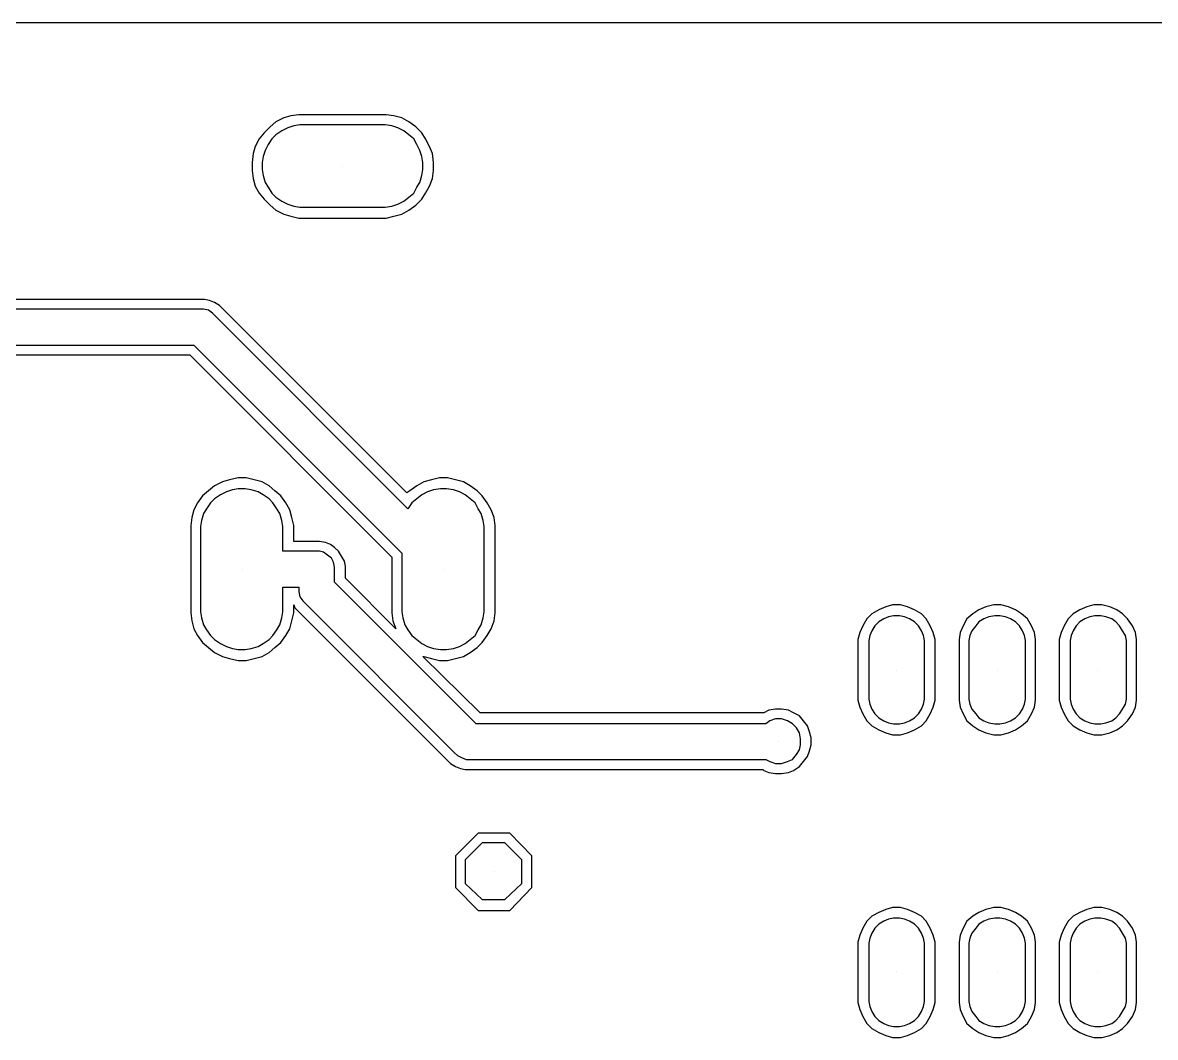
# Model space of a CAD drawing. Extents: x -4564 to 93, y -2074 to 43.
# Drawn here: x -3422 to -2279, y -980 to 43 of the extents above; entities that cross this region are included whole.
import ezdxf

# ---------------------------------------------------------------- set-up
doc = ezdxf.new("R2010")
doc.units = 0
for name, color, linetype in [('1', 1, 'CONTINUOUS'), ('13', 13, 'CONTINUOUS'), ('3', 3, 'CONTINUOUS'), ('4', 4, 'CONTINUOUS')]:
    doc.layers.add(name, color=color, linetype=linetype)

msp = doc.modelspace()

# ---------------------------------------------------------------- linework, layer by layer
at = {"layer": '1'}
for p, q in [((-2540, -610), (-2540, -610)), ((-2438, -610), (-2438, -610)), ((-2337, -610), (-2337, -610)), ((-2946, -813), (-2946, -813)), ((-2540, -914), (-2540, -914)), ((-2438, -914), (-2438, -914)), ((-2337, -914), (-2337, -914))]:
    msp.add_line(p, q, dxfattribs=at)
at = {"layer": '13'}
for p, q in [((-3099, -102), (-3099, -102)), ((-3200, -508), (-3200, -508)), ((-2997, -508), (-2997, -508))]:
    msp.add_line(p, q, dxfattribs=at)
at = {"layer": '3'}
for p, q in [((-4530, 43), (59, 43)), ((-3160, -66), (-3166, -70)), ((-3154, -63), (-3160, -66)), ((-3148, -61), (-3154, -63)), ((-3142, -60), (-3148, -61)), ((-3056, -60), (-3142, -60)), ((-3049, -61), (-3056, -60)), ((-3043, -63), (-3049, -61)), ((-3037, -66), (-3043, -63)), ((-3032, -70), (-3037, -66)), ((-3170, -74), (-3174, -80)), ((-3166, -70), (-3170, -74)), ((-3027, -74), (-3032, -70)), ((-3024, -80), (-3027, -74)), ((-3177, -86), (-3179, -92)), ((-3174, -80), (-3177, -86)), ((-3021, -86), (-3024, -80)), ((-3019, -92), (-3021, -86)), ((-3179, -92), (-3180, -98)), ((-3180, -98), (-3180, -105)), ((-3018, -98), (-3019, -92)), ((-3018, -105), (-3018, -98)), ((-3180, -105), (-3179, -111)), ((-3179, -111), (-3177, -118)), ((-3021, -118), (-3019, -111)), ((-3019, -111), (-3018, -105)), ((-3177, -118), (-3174, -123)), ((-3174, -123), (-3170, -129)), ((-3027, -129), (-3024, -123)), ((-3024, -123), (-3021, -118)), ((-3170, -129), (-3166, -133)), ((-3166, -133), (-3160, -137)), ((-3160, -137), (-3154, -140)), ((-3043, -140), (-3037, -137)), ((-3037, -137), (-3032, -133)), ((-3032, -133), (-3027, -129)), ((-3154, -140), (-3148, -142)), ((-3148, -142), (-3142, -143)), ((-3142, -143), (-3056, -143)), ((-3142, -143), (-3142, -143)), ((-3056, -143), (-3049, -142)), ((-3049, -142), (-3043, -140)), ((-3239, -246), (-3635, -246)), ((-3234, -247), (-3239, -246)), ((-3230, -250), (-3234, -247)), ((-3033, -447), (-3230, -250)), ((-3625, -282), (-3249, -282)), ((-3249, -282), (-3039, -492)), ((-3222, -433), (-3228, -437)), ((-3216, -430), (-3222, -433)), ((-3210, -428), (-3216, -430)), ((-3204, -427), (-3210, -428)), ((-3197, -427), (-3204, -427)), ((-3191, -428), (-3197, -427)), ((-3184, -430), (-3191, -428)), ((-3179, -433), (-3184, -430)), ((-3173, -437), (-3179, -433)), ((-3019, -433), (-3024, -437)), ((-3013, -430), (-3019, -433)), ((-3007, -428), (-3013, -430)), ((-3000, -427), (-3007, -428)), ((-2994, -427), (-3000, -427)), ((-2987, -428), (-2994, -427)), ((-2981, -430), (-2987, -428)), ((-2975, -433), (-2981, -430)), ((-2970, -437), (-2975, -433)), ((-3232, -441), (-3236, -447)), ((-3228, -437), (-3232, -441)), ((-3169, -441), (-3173, -437)), ((-3165, -447), (-3169, -441)), ((-3029, -441), (-3033, -447)), ((-3024, -437), (-3029, -441)), ((-2965, -441), (-2970, -437)), ((-2962, -447), (-2965, -441)), ((-3239, -452), (-3241, -459)), ((-3236, -447), (-3239, -452)), ((-3162, -452), (-3165, -447)), ((-3160, -459), (-3162, -452)), ((-3033, -447), (-3033, -447)), ((-2959, -452), (-2962, -447)), ((-2957, -459), (-2959, -452)), ((-3241, -459), (-3242, -465)), ((-3242, -465), (-3242, -551)), ((-3159, -465), (-3160, -459)), ((-3159, -490), (-3159, -465)), ((-2956, -465), (-2957, -459)), ((-2956, -551), (-2956, -465)), ((-3122, -490), (-3159, -490)), ((-3118, -491), (-3122, -490)), ((-3114, -494), (-3118, -491)), ((-3110, -497), (-3114, -494)), ((-3108, -501), (-3110, -497)), ((-3107, -506), (-3108, -501)), ((-3039, -492), (-3039, -551)), ((-3107, -521), (-3107, -506)), ((-2964, -664), (-3107, -521)), ((-3159, -551), (-3159, -526)), ((-3159, -526), (-3143, -526)), ((-3143, -526), (-3143, -531)), ((-3143, -531), (-3142, -536)), ((-3142, -536), (-3139, -540)), ((-3139, -540), (-2986, -693)), ((-3242, -551), (-3241, -557)), ((-3241, -557), (-3239, -564)), ((-3162, -564), (-3160, -557)), ((-3160, -557), (-3159, -551)), ((-3039, -551), (-3038, -557)), ((-3038, -557), (-3036, -564)), ((-2959, -564), (-2957, -557)), ((-2957, -557), (-2956, -551)), ((-2553, -558), (-2558, -561)), ((-2548, -556), (-2553, -558)), ((-2543, -555), (-2548, -556)), ((-2537, -555), (-2543, -555)), ((-2532, -556), (-2537, -555)), ((-2527, -558), (-2532, -556)), ((-2522, -561), (-2527, -558)), ((-2452, -558), (-2457, -561)), ((-2447, -556), (-2452, -558)), ((-2441, -555), (-2447, -556)), ((-2436, -555), (-2441, -555)), ((-2430, -556), (-2436, -555)), ((-2425, -558), (-2430, -556)), ((-2420, -561), (-2425, -558)), ((-2350, -558), (-2355, -561)), ((-2345, -556), (-2350, -558)), ((-2340, -555), (-2345, -556)), ((-2334, -555), (-2340, -555)), ((-2329, -556), (-2334, -555)), ((-2323, -558), (-2329, -556)), ((-2319, -561), (-2323, -558)), ((-3239, -564), (-3236, -569)), ((-3236, -569), (-3232, -575)), ((-3169, -575), (-3165, -569)), ((-3165, -569), (-3162, -564)), ((-3036, -564), (-3033, -569)), ((-3033, -569), (-3029, -575)), ((-2965, -575), (-2962, -569)), ((-2962, -569), (-2959, -564)), ((-2565, -570), (-2567, -575)), ((-2562, -565), (-2565, -570)), ((-2558, -561), (-2562, -565)), ((-2518, -565), (-2522, -561)), ((-2515, -570), (-2518, -565)), ((-2513, -575), (-2515, -570)), ((-2464, -570), (-2466, -575)), ((-2460, -565), (-2464, -570)), ((-2457, -561), (-2460, -565)), ((-2416, -565), (-2420, -561)), ((-2413, -570), (-2416, -565)), ((-2411, -575), (-2413, -570)), ((-2362, -570), (-2364, -575)), ((-2359, -565), (-2362, -570)), ((-2355, -561), (-2359, -565)), ((-2315, -565), (-2319, -561)), ((-2312, -570), (-2315, -565)), ((-2309, -575), (-2312, -570)), ((-3232, -575), (-3228, -579)), ((-3228, -579), (-3222, -583)), ((-3179, -583), (-3173, -579)), ((-3173, -579), (-3169, -575)), ((-3029, -575), (-3024, -579)), ((-3024, -579), (-3019, -583)), ((-2975, -583), (-2970, -579)), ((-2970, -579), (-2965, -575)), ((-2567, -575), (-2568, -580)), ((-2568, -580), (-2568, -639)), ((-2512, -580), (-2513, -575)), ((-2512, -639), (-2512, -580)), ((-2466, -575), (-2467, -580)), ((-2467, -580), (-2467, -639)), ((-2410, -580), (-2411, -575)), ((-2410, -639), (-2410, -580)), ((-2364, -575), (-2365, -580)), ((-2365, -580), (-2365, -639)), ((-2308, -580), (-2309, -575)), ((-2308, -639), (-2308, -580)), ((-3222, -583), (-3216, -586)), ((-3216, -586), (-3210, -588)), ((-3210, -588), (-3204, -589)), ((-3204, -589), (-3197, -589)), ((-3197, -589), (-3191, -588)), ((-3191, -588), (-3184, -586)), ((-3184, -586), (-3179, -583)), ((-3019, -583), (-3013, -586)), ((-3013, -586), (-3007, -588)), ((-3007, -588), (-3000, -589)), ((-3000, -589), (-2994, -589)), ((-2994, -589), (-2987, -588)), ((-2987, -588), (-2981, -586)), ((-2981, -586), (-2975, -583)), ((-2568, -639), (-2567, -644)), ((-2513, -644), (-2512, -639)), ((-2512, -639), (-2512, -639)), ((-2467, -639), (-2466, -644)), ((-2411, -644), (-2410, -639)), ((-2410, -639), (-2410, -639)), ((-2365, -639), (-2364, -644)), ((-2309, -644), (-2308, -639)), ((-2308, -639), (-2308, -639)), ((-2567, -644), (-2565, -649)), ((-2565, -649), (-2562, -654)), ((-2518, -654), (-2515, -649)), ((-2515, -649), (-2513, -644)), ((-2466, -644), (-2464, -649)), ((-2464, -649), (-2460, -654)), ((-2416, -654), (-2413, -649)), ((-2413, -649), (-2411, -644)), ((-2364, -644), (-2362, -649)), ((-2362, -649), (-2359, -654)), ((-2315, -654), (-2312, -649)), ((-2312, -649), (-2309, -644)), ((-2668, -661), (-2672, -664)), ((-2662, -659), (-2668, -661)), ((-2656, -659), (-2662, -659)), ((-2650, -661), (-2656, -659)), ((-2645, -664), (-2650, -661)), ((-2562, -654), (-2558, -658)), ((-2558, -658), (-2553, -661)), ((-2553, -661), (-2548, -663)), ((-2532, -663), (-2527, -661)), ((-2527, -661), (-2522, -658)), ((-2522, -658), (-2518, -654)), ((-2460, -654), (-2457, -658)), ((-2457, -658), (-2452, -661)), ((-2452, -661), (-2447, -663)), ((-2430, -663), (-2425, -661)), ((-2425, -661), (-2420, -658)), ((-2420, -658), (-2416, -654)), ((-2359, -654), (-2355, -658)), ((-2355, -658), (-2350, -661)), ((-2350, -661), (-2345, -663)), ((-2329, -663), (-2323, -661)), ((-2323, -661), (-2319, -658)), ((-2319, -658), (-2315, -654)), ((-2672, -664), (-2964, -664)), ((-2641, -668), (-2645, -664)), ((-2638, -673), (-2641, -668)), ((-2637, -679), (-2638, -673)), ((-2548, -663), (-2543, -664)), ((-2543, -664), (-2537, -664)), ((-2537, -664), (-2532, -663)), ((-2447, -663), (-2441, -664)), ((-2441, -664), (-2436, -664)), ((-2436, -664), (-2430, -663)), ((-2345, -663), (-2340, -664)), ((-2340, -664), (-2334, -664)), ((-2334, -664), (-2329, -663)), ((-2638, -690), (-2637, -685)), ((-2637, -685), (-2637, -679)), ((-2986, -693), (-2983, -696)), ((-2983, -696), (-2979, -698)), ((-2645, -700), (-2641, -695)), ((-2641, -695), (-2638, -690)), ((-2979, -698), (-2974, -700)), ((-2974, -700), (-2672, -700)), ((-2672, -700), (-2668, -702)), ((-2668, -702), (-2662, -704)), ((-2668, -702), (-2668, -702)), ((-2662, -704), (-2656, -704)), ((-2656, -704), (-2650, -702)), ((-2650, -702), (-2645, -700)), ((-2958, -784), (-2975, -801)), ((-2935, -784), (-2958, -784)), ((-2918, -801), (-2935, -784)), ((-2975, -801), (-2975, -825)), ((-2975, -801), (-2975, -801)), ((-2918, -825), (-2918, -801)), ((-2975, -825), (-2958, -841)), ((-2935, -841), (-2918, -825)), ((-2958, -841), (-2935, -841)), ((-2558, -866), (-2562, -870)), ((-2553, -863), (-2558, -866)), ((-2548, -861), (-2553, -863)), ((-2543, -860), (-2548, -861)), ((-2537, -860), (-2543, -860)), ((-2532, -861), (-2537, -860)), ((-2527, -863), (-2532, -861)), ((-2522, -866), (-2527, -863)), ((-2518, -870), (-2522, -866)), ((-2457, -866), (-2460, -870)), ((-2452, -863), (-2457, -866)), ((-2447, -861), (-2452, -863)), ((-2441, -860), (-2447, -861)), ((-2436, -860), (-2441, -860)), ((-2430, -861), (-2436, -860)), ((-2425, -863), (-2430, -861)), ((-2420, -866), (-2425, -863)), ((-2416, -870), (-2420, -866)), ((-2355, -866), (-2359, -870)), ((-2350, -863), (-2355, -866)), ((-2345, -861), (-2350, -863)), ((-2340, -860), (-2345, -861)), ((-2334, -860), (-2340, -860)), ((-2329, -861), (-2334, -860)), ((-2323, -863), (-2329, -861)), ((-2319, -866), (-2323, -863)), ((-2315, -870), (-2319, -866)), ((-2565, -875), (-2567, -880)), ((-2562, -870), (-2565, -875)), ((-2515, -875), (-2518, -870)), ((-2513, -880), (-2515, -875)), ((-2464, -875), (-2466, -880)), ((-2460, -870), (-2464, -875)), ((-2413, -875), (-2416, -870)), ((-2411, -880), (-2413, -875)), ((-2362, -875), (-2364, -880)), ((-2359, -870), (-2362, -875)), ((-2312, -875), (-2315, -870)), ((-2309, -880), (-2312, -875)), ((-2567, -880), (-2568, -885)), ((-2568, -885), (-2568, -944)), ((-2512, -885), (-2513, -880)), ((-2512, -944), (-2512, -885)), ((-2466, -880), (-2467, -885)), ((-2467, -885), (-2467, -944)), ((-2410, -885), (-2411, -880)), ((-2410, -944), (-2410, -885)), ((-2364, -880), (-2365, -885)), ((-2365, -885), (-2365, -944)), ((-2308, -885), (-2309, -880)), ((-2308, -944), (-2308, -885)), ((-2568, -944), (-2567, -949)), ((-2513, -949), (-2512, -944)), ((-2512, -944), (-2512, -944)), ((-2467, -944), (-2466, -949)), ((-2411, -949), (-2410, -944)), ((-2410, -944), (-2410, -944)), ((-2365, -944), (-2364, -949)), ((-2309, -949), (-2308, -944)), ((-2308, -944), (-2308, -944)), ((-2567, -949), (-2565, -954)), ((-2565, -954), (-2562, -959)), ((-2562, -959), (-2558, -963)), ((-2522, -963), (-2518, -959)), ((-2518, -959), (-2515, -954)), ((-2515, -954), (-2513, -949)), ((-2466, -949), (-2464, -954)), ((-2464, -954), (-2460, -959)), ((-2460, -959), (-2457, -963)), ((-2420, -963), (-2416, -959)), ((-2416, -959), (-2413, -954)), ((-2413, -954), (-2411, -949)), ((-2364, -949), (-2362, -954)), ((-2362, -954), (-2359, -959)), ((-2359, -959), (-2355, -963)), ((-2319, -963), (-2315, -959)), ((-2315, -959), (-2312, -954)), ((-2312, -954), (-2309, -949)), ((-2558, -963), (-2553, -966)), ((-2553, -966), (-2548, -968)), ((-2548, -968), (-2543, -969)), ((-2543, -969), (-2537, -969)), ((-2537, -969), (-2532, -968)), ((-2532, -968), (-2527, -966)), ((-2527, -966), (-2522, -963)), ((-2457, -963), (-2452, -966)), ((-2452, -966), (-2447, -968)), ((-2447, -968), (-2441, -969)), ((-2441, -969), (-2436, -969)), ((-2436, -969), (-2430, -968)), ((-2430, -968), (-2425, -966)), ((-2425, -966), (-2420, -963)), ((-2355, -963), (-2350, -966)), ((-2350, -966), (-2345, -968)), ((-2345, -968), (-2340, -969)), ((-2340, -969), (-2334, -969)), ((-2334, -969), (-2329, -968)), ((-2329, -968), (-2323, -966)), ((-2323, -966), (-2319, -963))]:
    msp.add_line(p, q, dxfattribs=at)
at = {"layer": '4'}
for p, q in [((-4530, 43), (59, 43)), ((-3166, -57), (-3172, -62)), ((-3158, -53), (-3166, -57)), ((-3151, -51), (-3158, -53)), ((-3143, -50), (-3151, -51)), ((-3055, -50), (-3143, -50)), ((-3047, -51), (-3055, -50)), ((-3039, -53), (-3047, -51)), ((-3032, -57), (-3039, -53)), ((-3025, -62), (-3032, -57)), ((-3178, -68), (-3183, -74)), ((-3172, -62), (-3178, -68)), ((-3019, -68), (-3025, -62)), ((-3015, -74), (-3019, -68)), ((-3183, -74), (-3187, -82)), ((-3011, -82), (-3015, -74)), ((-3189, -89), (-3190, -98)), ((-3187, -82), (-3189, -89)), ((-3008, -89), (-3011, -82)), ((-3007, -98), (-3008, -89)), ((-3190, -98), (-3190, -106)), ((-3007, -106), (-3007, -98)), ((-3190, -106), (-3189, -114)), ((-3189, -114), (-3187, -122)), ((-3011, -122), (-3008, -114)), ((-3008, -114), (-3007, -106)), ((-3187, -122), (-3183, -129)), ((-3015, -129), (-3011, -122)), ((-3183, -129), (-3178, -135)), ((-3178, -135), (-3172, -141)), ((-3025, -141), (-3019, -135)), ((-3019, -135), (-3015, -129)), ((-3172, -141), (-3166, -146)), ((-3166, -146), (-3158, -150)), ((-3039, -150), (-3032, -146)), ((-3032, -146), (-3025, -141)), ((-3158, -150), (-3151, -152)), ((-3151, -152), (-3143, -154)), ((-3143, -154), (-3055, -154)), ((-3143, -154), (-3143, -154)), ((-3055, -154), (-3047, -152)), ((-3047, -152), (-3039, -150)), ((-3238, -236), (-3635, -236)), ((-3233, -237), (-3238, -236)), ((-3228, -239), (-3233, -237)), ((-3223, -242), (-3228, -239)), ((-3034, -431), (-3223, -242)), ((-3621, -292), (-3253, -292)), ((-3253, -292), (-3049, -496)), ((-3220, -420), (-3228, -424)), ((-3213, -418), (-3220, -420)), ((-3204, -416), (-3213, -418)), ((-3196, -416), (-3204, -416)), ((-3188, -418), (-3196, -416)), ((-3180, -420), (-3188, -418)), ((-3173, -424), (-3180, -420)), ((-3017, -420), (-3024, -424)), ((-3009, -418), (-3017, -420)), ((-3001, -416), (-3009, -418)), ((-2993, -416), (-3001, -416)), ((-2985, -418), (-2993, -416)), ((-2977, -420), (-2985, -418)), ((-2970, -424), (-2977, -420)), ((-3240, -434), (-3245, -441)), ((-3234, -429), (-3240, -434)), ((-3228, -424), (-3234, -429)), ((-3167, -429), (-3173, -424)), ((-3161, -434), (-3167, -429)), ((-3156, -441), (-3161, -434)), ((-3031, -429), (-3034, -431)), ((-3024, -424), (-3031, -429)), ((-2963, -429), (-2970, -424)), ((-2958, -434), (-2963, -429)), ((-2953, -441), (-2958, -434)), ((-3245, -441), (-3249, -448)), ((-3152, -448), (-3156, -441)), ((-2949, -448), (-2953, -441)), ((-3251, -456), (-3252, -464)), ((-3249, -448), (-3251, -456)), ((-3150, -456), (-3152, -448)), ((-3148, -464), (-3150, -456)), ((-2946, -456), (-2949, -448)), ((-2945, -464), (-2946, -456)), ((-3252, -464), (-3252, -552)), ((-3148, -480), (-3148, -464)), ((-2945, -552), (-2945, -464)), ((-3122, -480), (-3148, -480)), ((-3116, -481), (-3122, -480)), ((-3111, -483), (-3116, -481)), ((-3107, -486), (-3111, -483)), ((-3103, -490), (-3107, -486)), ((-3100, -495), (-3103, -490)), ((-3097, -500), (-3100, -495)), ((-3096, -505), (-3097, -500)), ((-3049, -496), (-3049, -552)), ((-3096, -517), (-3096, -505)), ((-3045, -568), (-3096, -517)), ((-3148, -552), (-3148, -544)), ((-3148, -544), (-3147, -547)), ((-3147, -547), (-2994, -700)), ((-2551, -546), (-2558, -549)), ((-2544, -544), (-2551, -546)), ((-2536, -544), (-2544, -544)), ((-2529, -546), (-2536, -544)), ((-2522, -549), (-2529, -546)), ((-2450, -546), (-2457, -549)), ((-2442, -544), (-2450, -546)), ((-2435, -544), (-2442, -544)), ((-2427, -546), (-2435, -544)), ((-2420, -549), (-2427, -546)), ((-2348, -546), (-2355, -549)), ((-2341, -544), (-2348, -546)), ((-2333, -544), (-2341, -544)), ((-2325, -546), (-2333, -544)), ((-2318, -549), (-2325, -546)), ((-3252, -552), (-3251, -560)), ((-3150, -560), (-3148, -552)), ((-3049, -552), (-3048, -560)), ((-2946, -560), (-2945, -552)), ((-2570, -558), (-2574, -565)), ((-2565, -553), (-2570, -558)), ((-2558, -549), (-2565, -553)), ((-2515, -553), (-2522, -549)), ((-2510, -558), (-2515, -553)), ((-2506, -565), (-2510, -558)), ((-2469, -558), (-2473, -565)), ((-2463, -553), (-2469, -558)), ((-2457, -549), (-2463, -553)), ((-2414, -553), (-2420, -549)), ((-2408, -558), (-2414, -553)), ((-2404, -565), (-2408, -558)), ((-2367, -558), (-2371, -565)), ((-2362, -553), (-2367, -558)), ((-2355, -549), (-2362, -553)), ((-2312, -553), (-2318, -549)), ((-2307, -558), (-2312, -553)), ((-2302, -565), (-2307, -558)), ((-3251, -560), (-3249, -568)), ((-3249, -568), (-3245, -575)), ((-3156, -575), (-3152, -568)), ((-3152, -568), (-3150, -560)), ((-3048, -560), (-3045, -568)), ((-3045, -568), (-3045, -568)), ((-2953, -575), (-2949, -568)), ((-2949, -568), (-2946, -560)), ((-2574, -565), (-2577, -572)), ((-2503, -572), (-2506, -565)), ((-2473, -565), (-2476, -572)), ((-2401, -572), (-2404, -565)), ((-2371, -565), (-2374, -572)), ((-2299, -572), (-2302, -565)), ((-3245, -575), (-3240, -582)), ((-3240, -582), (-3234, -587)), ((-3167, -587), (-3161, -582)), ((-3161, -582), (-3156, -575)), ((-2963, -587), (-2958, -582)), ((-2958, -582), (-2953, -575)), ((-2577, -572), (-2579, -579)), ((-2579, -579), (-2579, -640)), ((-2501, -579), (-2503, -572)), ((-2501, -640), (-2501, -579)), ((-2476, -572), (-2477, -579)), ((-2477, -579), (-2477, -640)), ((-2400, -579), (-2401, -572)), ((-2400, -640), (-2400, -579)), ((-2374, -572), (-2376, -579)), ((-2376, -579), (-2376, -640)), ((-2298, -579), (-2299, -572)), ((-2298, -640), (-2298, -579)), ((-3234, -587), (-3228, -592)), ((-3228, -592), (-3220, -596)), ((-3180, -596), (-3173, -592)), ((-3173, -592), (-3167, -587)), ((-2977, -596), (-2970, -592)), ((-2970, -592), (-2963, -587)), ((-3220, -596), (-3213, -598)), ((-3213, -598), (-3204, -600)), ((-3204, -600), (-3196, -600)), ((-3196, -600), (-3188, -598)), ((-3188, -598), (-3180, -596)), ((-2960, -653), (-3018, -596)), ((-3018, -596), (-3017, -596)), ((-3017, -596), (-3009, -598)), ((-3009, -598), (-3001, -600)), ((-3001, -600), (-2993, -600)), ((-2993, -600), (-2985, -598)), ((-2985, -598), (-2977, -596)), ((-2669, -650), (-2674, -653)), ((-2662, -649), (-2669, -650)), ((-2656, -649), (-2662, -649)), ((-2649, -650), (-2656, -649)), ((-2644, -653), (-2649, -650)), ((-2579, -640), (-2577, -647)), ((-2577, -647), (-2574, -654)), ((-2506, -654), (-2503, -647)), ((-2503, -647), (-2501, -640)), ((-2501, -640), (-2501, -640)), ((-2477, -640), (-2476, -647)), ((-2476, -647), (-2473, -654)), ((-2404, -654), (-2401, -647)), ((-2401, -647), (-2400, -640)), ((-2400, -640), (-2400, -640)), ((-2376, -640), (-2374, -647)), ((-2374, -647), (-2371, -654)), ((-2302, -654), (-2299, -647)), ((-2299, -647), (-2298, -640)), ((-2298, -640), (-2298, -640)), ((-2675, -653), (-2960, -653)), ((-2674, -653), (-2675, -653)), ((-2638, -656), (-2644, -653)), ((-2634, -661), (-2638, -656)), ((-2630, -666), (-2634, -661)), ((-2574, -654), (-2570, -661)), ((-2570, -661), (-2565, -666)), ((-2515, -666), (-2510, -661)), ((-2510, -661), (-2506, -654)), ((-2473, -654), (-2469, -661)), ((-2469, -661), (-2463, -666)), ((-2414, -666), (-2408, -661)), ((-2408, -661), (-2404, -654)), ((-2371, -654), (-2367, -661)), ((-2367, -661), (-2362, -666)), ((-2312, -666), (-2307, -661)), ((-2307, -661), (-2302, -654)), ((-2628, -672), (-2630, -666)), ((-2626, -678), (-2628, -672)), ((-2565, -666), (-2558, -670)), ((-2558, -670), (-2551, -673)), ((-2551, -673), (-2544, -675)), ((-2536, -675), (-2529, -673)), ((-2529, -673), (-2522, -670)), ((-2522, -670), (-2515, -666)), ((-2463, -666), (-2457, -670)), ((-2457, -670), (-2450, -673)), ((-2450, -673), (-2442, -675)), ((-2435, -675), (-2427, -673)), ((-2427, -673), (-2420, -670)), ((-2420, -670), (-2414, -666)), ((-2362, -666), (-2355, -670)), ((-2355, -670), (-2348, -673)), ((-2348, -673), (-2341, -675)), ((-2333, -675), (-2325, -673)), ((-2325, -673), (-2318, -670)), ((-2318, -670), (-2312, -666)), ((-2659, -682), (-2659, -682)), ((-2628, -691), (-2626, -685)), ((-2626, -685), (-2626, -678)), ((-2544, -675), (-2536, -675)), ((-2442, -675), (-2435, -675)), ((-2341, -675), (-2333, -675)), ((-2630, -697), (-2628, -691)), ((-2994, -700), (-2990, -704)), ((-2990, -704), (-2985, -707)), ((-2985, -707), (-2980, -709)), ((-2644, -711), (-2638, -707)), ((-2638, -707), (-2634, -702)), ((-2634, -702), (-2630, -697)), ((-2980, -709), (-2975, -710)), ((-2975, -710), (-2675, -710)), ((-2675, -710), (-2674, -711)), ((-2674, -711), (-2669, -713)), ((-2674, -711), (-2674, -711)), ((-2669, -713), (-2662, -714)), ((-2662, -714), (-2656, -714)), ((-2656, -714), (-2649, -713)), ((-2649, -713), (-2644, -711)), ((-2962, -774), (-2985, -797)), ((-2930, -774), (-2962, -774)), ((-2908, -797), (-2930, -774)), ((-2985, -797), (-2985, -829)), ((-2985, -797), (-2985, -797)), ((-2908, -829), (-2908, -797)), ((-2985, -829), (-2962, -852)), ((-2930, -852), (-2908, -829)), ((-2962, -852), (-2930, -852)), ((-2558, -854), (-2565, -858)), ((-2551, -851), (-2558, -854)), ((-2544, -849), (-2551, -851)), ((-2536, -849), (-2544, -849)), ((-2529, -851), (-2536, -849)), ((-2522, -854), (-2529, -851)), ((-2515, -858), (-2522, -854)), ((-2457, -854), (-2463, -858)), ((-2450, -851), (-2457, -854)), ((-2442, -849), (-2450, -851)), ((-2435, -849), (-2442, -849)), ((-2427, -851), (-2435, -849)), ((-2420, -854), (-2427, -851)), ((-2414, -858), (-2420, -854)), ((-2355, -854), (-2362, -858)), ((-2348, -851), (-2355, -854)), ((-2341, -849), (-2348, -851)), ((-2333, -849), (-2341, -849)), ((-2325, -851), (-2333, -849)), ((-2318, -854), (-2325, -851)), ((-2312, -858), (-2318, -854)), ((-2570, -863), (-2574, -870)), ((-2565, -858), (-2570, -863)), ((-2510, -863), (-2515, -858)), ((-2506, -870), (-2510, -863)), ((-2469, -863), (-2473, -870)), ((-2463, -858), (-2469, -863)), ((-2408, -863), (-2414, -858)), ((-2404, -870), (-2408, -863)), ((-2367, -863), (-2371, -870)), ((-2362, -858), (-2367, -863)), ((-2307, -863), (-2312, -858)), ((-2302, -870), (-2307, -863)), ((-2577, -877), (-2579, -884)), ((-2574, -870), (-2577, -877)), ((-2503, -877), (-2506, -870)), ((-2501, -884), (-2503, -877)), ((-2476, -877), (-2477, -884)), ((-2473, -870), (-2476, -877)), ((-2401, -877), (-2404, -870)), ((-2400, -884), (-2401, -877)), ((-2374, -877), (-2376, -884)), ((-2371, -870), (-2374, -877)), ((-2299, -877), (-2302, -870)), ((-2298, -884), (-2299, -877)), ((-2579, -884), (-2579, -945)), ((-2501, -945), (-2501, -884)), ((-2477, -884), (-2477, -945)), ((-2400, -945), (-2400, -884)), ((-2376, -884), (-2376, -945)), ((-2298, -945), (-2298, -884)), ((-2579, -945), (-2577, -952)), ((-2503, -952), (-2501, -945)), ((-2501, -945), (-2501, -945)), ((-2477, -945), (-2476, -952)), ((-2401, -952), (-2400, -945)), ((-2400, -945), (-2400, -945)), ((-2376, -945), (-2374, -952)), ((-2299, -952), (-2298, -945)), ((-2298, -945), (-2298, -945)), ((-2577, -952), (-2574, -959)), ((-2574, -959), (-2570, -966)), ((-2510, -966), (-2506, -959)), ((-2506, -959), (-2503, -952)), ((-2476, -952), (-2473, -959)), ((-2473, -959), (-2469, -966)), ((-2408, -966), (-2404, -959)), ((-2404, -959), (-2401, -952)), ((-2374, -952), (-2371, -959)), ((-2371, -959), (-2367, -966)), ((-2307, -966), (-2302, -959)), ((-2302, -959), (-2299, -952)), ((-2570, -966), (-2565, -971)), ((-2565, -971), (-2558, -975)), ((-2522, -975), (-2515, -971)), ((-2515, -971), (-2510, -966)), ((-2469, -966), (-2463, -971)), ((-2463, -971), (-2457, -975)), ((-2420, -975), (-2414, -971)), ((-2414, -971), (-2408, -966)), ((-2367, -966), (-2362, -971)), ((-2362, -971), (-2355, -975)), ((-2318, -975), (-2312, -971)), ((-2312, -971), (-2307, -966)), ((-2558, -975), (-2551, -978)), ((-2551, -978), (-2544, -980)), ((-2544, -980), (-2536, -980)), ((-2536, -980), (-2529, -978)), ((-2529, -978), (-2522, -975)), ((-2457, -975), (-2450, -978)), ((-2450, -978), (-2442, -980)), ((-2442, -980), (-2435, -980)), ((-2435, -980), (-2427, -978)), ((-2427, -978), (-2420, -975)), ((-2355, -975), (-2348, -978)), ((-2348, -978), (-2341, -980)), ((-2341, -980), (-2333, -980)), ((-2333, -980), (-2325, -978)), ((-2325, -978), (-2318, -975))]:
    msp.add_line(p, q, dxfattribs=at)

doc.saveas('drawing.dxf')
